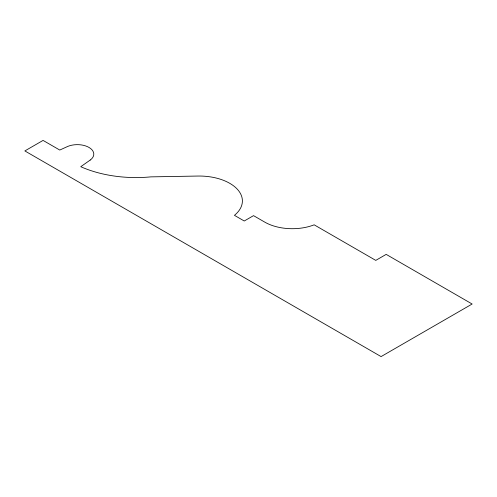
<?xml version="1.0" encoding="UTF-8"?>
<svg xmlns="http://www.w3.org/2000/svg" width="497" height="497" viewBox="0 0 497 497"><rect width="100%" height="100%" fill="white"/><g stroke="black" fill="none" stroke-linecap="round" stroke-linejoin="round"><path stroke-width="0.75" d="M90.224 160.053L80.756 166.7A90.473 52.235 0 0 0 150.833 176.87L198.173 176.044A43.121 24.893 0 0 1 237.33 189.227A43.121 24.893 0 0 1 234.441 215.338L244.251 221.003L253.538 215.642L264.777 222.128A38.928 22.471 0 0 0 314.172 224.824L375.775 260.391L386.181 254.377L472.15 304.015L381.081 356.591L24.85 150.926L43.065 140.409L59.77 150.051L67.791 146.404A16.457 9.505 0 0 1 89.28 147.603A16.457 9.505 0 0 1 90.224 160.053"/></g></svg>
